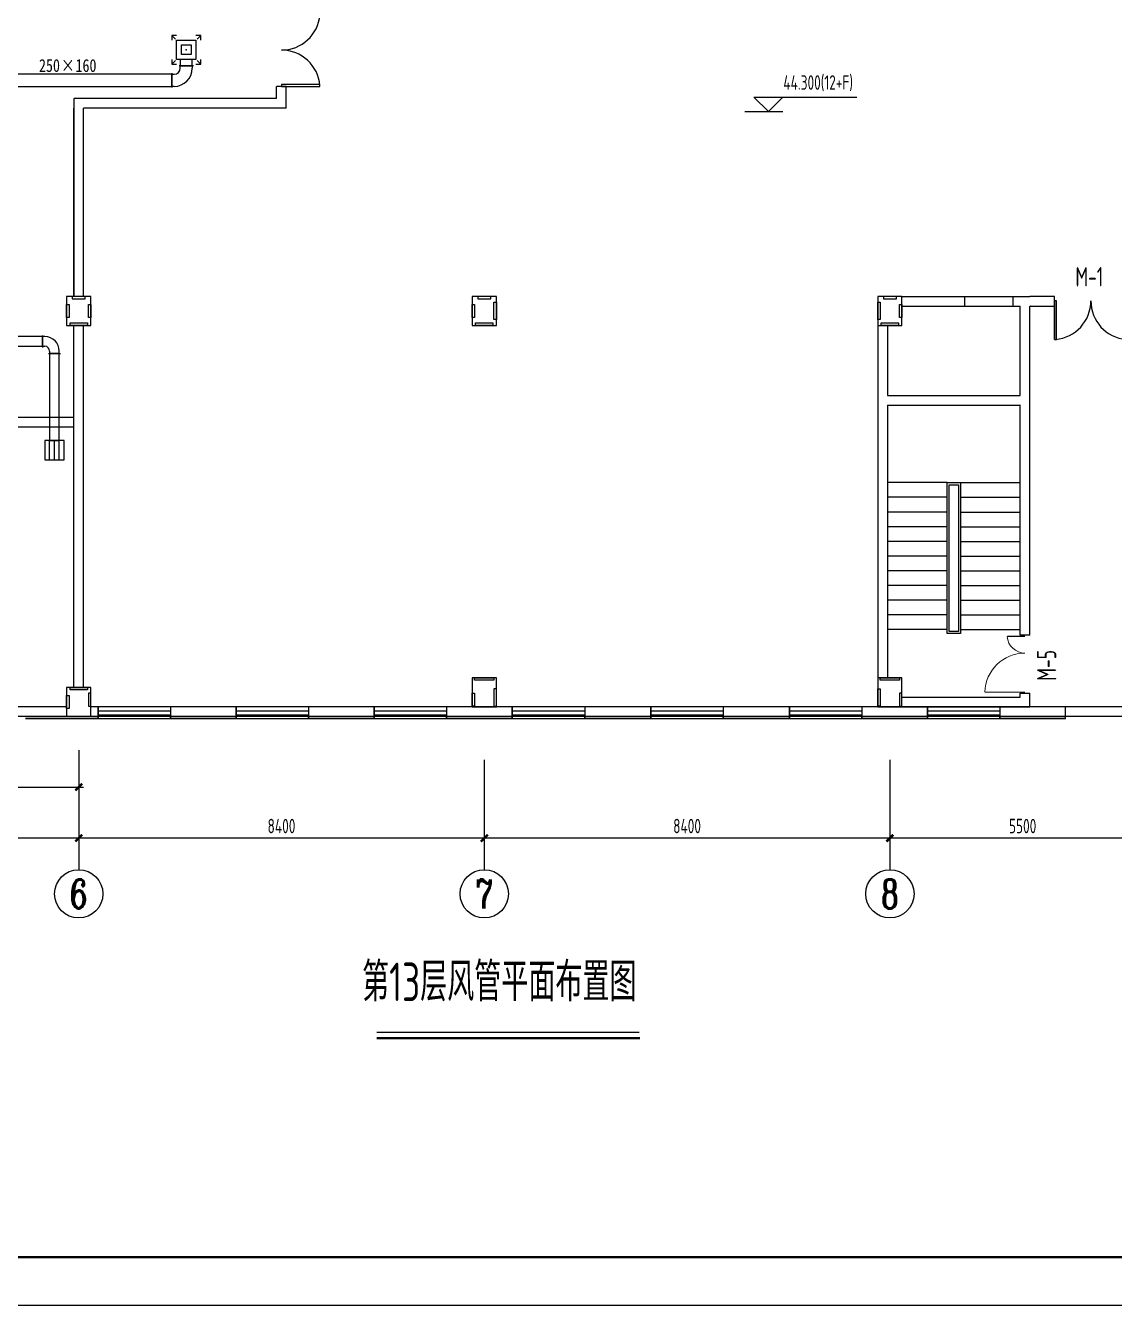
# Model space of a CAD drawing. Extents: x 428750 to 517850, y -31607 to 62245.
# Drawn here: x 464852 to 487402, y 20245 to 46751 of the extents above; entities that cross this region are included whole.
import ezdxf
from ezdxf.enums import TextEntityAlignment as Align

# ---------------------------------------------------------------- set-up
doc = ezdxf.new("R2010")
doc.units = 0
doc.header["$LTSCALE"] = 15
for name, color, linetype in [('ACS_HFG_FK', 200, 'Continuous'), ('ACS_SFG_FK', 3, 'Continuous'), ('BORDER', 7, 'Continuous'), ('DUCT-回风法兰', 2, 'Continuous'), ('DUCT-回风管', 6, 'Continuous'), ('DUCT-回风管端线', 2, 'Continuous'), ('DUCT-送风标注', 3, 'Continuous'), ('DUCT-送风法兰', 2, 'Continuous'), ('DUCT-送风管', 4, 'Continuous'), ('DUCT-送风管端线', 2, 'Continuous'), ('图层1', 7, 'Continuous'), ('图层2', 3, 'Continuous'), ('图层3', 30, 'Continuous'), ('图层4', 251, 'Continuous'), ('图层5', 86, 'Continuous')]:
    doc.layers.add(name, color=color, linetype=linetype)
doc.styles.add('TSSD_Axis', font='Complex.shx', dxfattribs={"width": 0.7, "bigfont": 'hztxt.shx'})
doc.styles.add('TSSD_Dimension', font='Tssdeng.shx', dxfattribs={"width": 0.7, "bigfont": 'hztxt.shx'})
doc.styles.add('TSSD_Label', font='Tssdeng.shx', dxfattribs={"width": 0.7, "bigfont": 'hztxt.shx'})
doc.styles.add('TSSD_Norm', font='Tssdeng.shx', dxfattribs={"width": 0.7, "bigfont": 'hztxt.shx'})
doc.styles.add('宋体', font='SIMSUN.TTC', dxfattribs={"width": 0.8})
doc.dimstyles.new('TSSD_100_100', dxfattribs={"dimtxt": 300, "dimasz": 100, "dimexe": 100, "dimexo": 250, "dimgap": 100, "dimtad": 1, "dimdec": 0, "dimzin": 0, "dimdsep": 46, "dimtxsty": 'TSSD_Dimension', "dimblk": 'ARCHTICK', "dimcen": 0, "dimdle": 100, "dimclrt": 7, "dimadec": 0, "dimazin": 0, "dimtfac": 1, "dimtdec": 0, "dimtix": 1, "dimtmove": 2, "dimatfit": 3, "dimldrblk": 'ARCHTICK', "dimfxl": 1, "dimtolj": 1, "dimtzin": 0, "dimarcsym": 0})

# ---------------------------------------------------------------- blocks, each defined once
blk = doc.blocks.new('_ArchTick')
at = {"color": 0, "const_width": 0.5}
blk.add_lwpolyline([(-0.71, -0.71), (0.71, 0.71)], dxfattribs=at)
blk = doc.blocks.new('*D101')
at = {"layer": 'Defpoints', "color": 0}
for p in [(474352, 31543), (482752, 31543), (474352, 29923)]:
    blk.add_point(p, dxfattribs=at)
at = {"layer": '图层5', "color": 0, "lineweight": -2}
for p, q in [((474352, 31293), (474352, 29823)), ((482752, 31293), (482752, 29823)), ((482852, 29923), (474252, 29923))]:
    blk.add_line(p, q, dxfattribs=at)
at = {"layer": '图层5', "color": 0, "lineweight": -2, "xscale": 100, "yscale": 100, "zscale": 100, "rotation": 180}
blk.add_blockref('_ArchTick', (474352, 29923), dxfattribs=at)
at = {"layer": '图层5', "color": 0, "lineweight": -2, "xscale": 100, "yscale": 100, "zscale": 100}
blk.add_blockref('_ArchTick', (482752, 29923), dxfattribs=at)
at = {"layer": '图层5', "color": 7, "insert": (478552, 30173), "char_height": 300, "attachment_point": 5, "style": 'TSSD_Dimension'}
blk.add_mtext('\\A1;8400', dxfattribs=at)
blk = doc.blocks.new('*D102')
at = {"layer": 'Defpoints', "color": 0}
for p in [(482752, 31543), (488252, 31543), (482752, 29923)]:
    blk.add_point(p, dxfattribs=at)
at = {"layer": '图层5', "color": 0, "lineweight": -2}
for p, q in [((482752, 31293), (482752, 29823)), ((488252, 31293), (488252, 29823)), ((488352, 29923), (482652, 29923))]:
    blk.add_line(p, q, dxfattribs=at)
at = {"layer": '图层5', "color": 0, "lineweight": -2, "xscale": 100, "yscale": 100, "zscale": 100, "rotation": 180}
blk.add_blockref('_ArchTick', (482752, 29923), dxfattribs=at)
at = {"layer": '图层5', "color": 0, "lineweight": -2, "xscale": 100, "yscale": 100, "zscale": 100}
blk.add_blockref('_ArchTick', (488252, 29923), dxfattribs=at)
at = {"layer": '图层5', "color": 7, "insert": (485502, 30173), "char_height": 300, "attachment_point": 5, "style": 'TSSD_Dimension'}
blk.add_mtext('\\A1;5500', dxfattribs=at)
blk = doc.blocks.new('*D105')
at = {"layer": 'Defpoints', "color": 0}
for p in [(461752, 32643), (465952, 31998), (465952, 30981)]:
    blk.add_point(p, dxfattribs=at)
at = {"layer": '图层5', "color": 0, "lineweight": -2}
for p, q in [((461752, 32393), (461752, 30881)), ((465952, 31748), (465952, 30881)), ((461652, 30981), (466052, 30981))]:
    blk.add_line(p, q, dxfattribs=at)
at = {"layer": '图层5', "color": 0, "lineweight": -2, "xscale": 100, "yscale": 100, "zscale": 100, "rotation": 180}
blk.add_blockref('_ArchTick', (461752, 30981), dxfattribs=at)
at = {"layer": '图层5', "color": 0, "lineweight": -2, "xscale": 100, "yscale": 100, "zscale": 100}
blk.add_blockref('_ArchTick', (465952, 30981), dxfattribs=at)
at = {"layer": '图层5', "color": 7, "insert": (463852, 31231), "char_height": 300, "attachment_point": 5, "style": 'TSSD_Dimension'}
blk.add_mtext('\\A1;4200', dxfattribs=at)
blk = doc.blocks.new('*D107')
at = {"layer": 'Defpoints', "color": 0}
for p in [(457552, 31239), (465952, 31239), (457552, 29923)]:
    blk.add_point(p, dxfattribs=at)
at = {"layer": '图层5', "color": 0, "lineweight": -2}
for p, q in [((457552, 30989), (457552, 29823)), ((465952, 30989), (465952, 29823)), ((466052, 29923), (457452, 29923))]:
    blk.add_line(p, q, dxfattribs=at)
at = {"layer": '图层5', "color": 0, "lineweight": -2, "xscale": 100, "yscale": 100, "zscale": 100, "rotation": 180}
blk.add_blockref('_ArchTick', (457552, 29923), dxfattribs=at)
at = {"layer": '图层5', "color": 0, "lineweight": -2, "xscale": 100, "yscale": 100, "zscale": 100}
blk.add_blockref('_ArchTick', (465952, 29923), dxfattribs=at)
at = {"layer": '图层5', "color": 7, "insert": (461752, 30173), "char_height": 300, "attachment_point": 5, "style": 'TSSD_Dimension'}
blk.add_mtext('\\A1;8400', dxfattribs=at)
blk = doc.blocks.new('*D117')
at = {"layer": 'Defpoints', "color": 0}
for p in [(474352, 31543), (465952, 31239), (465952, 29923)]:
    blk.add_point(p, dxfattribs=at)
at = {"layer": '图层5', "color": 0, "lineweight": -2}
for p, q in [((474352, 31293), (474352, 29823)), ((465952, 30989), (465952, 29823)), ((474452, 29923), (465852, 29923))]:
    blk.add_line(p, q, dxfattribs=at)
at = {"layer": '图层5', "color": 0, "lineweight": -2, "xscale": 100, "yscale": 100, "zscale": 100, "rotation": 180}
blk.add_blockref('_ArchTick', (465952, 29923), dxfattribs=at)
at = {"layer": '图层5', "color": 0, "lineweight": -2, "xscale": 100, "yscale": 100, "zscale": 100}
blk.add_blockref('_ArchTick', (474352, 29923), dxfattribs=at)
at = {"layer": '图层5', "color": 7, "insert": (470152, 30173), "char_height": 300, "attachment_point": 5, "style": 'TSSD_Dimension'}
blk.add_mtext('\\A1;8400', dxfattribs=at)
blk = doc.blocks.new('$DorLib2D$00000025')
at = {"const_width": 0.02}
for points in [[(0.481, -0.001), (0.481, 0.691)], [(-0.481, 0.001), (-0.481, 0.308)]]:
    blk.add_lwpolyline(points, dxfattribs=at)
at = {"lineweight": 13}
for centre, radius, start, end in [((0.505, -0.002), 0.699, 91.9397, 179.7238), ((-0.501, 0.003), 0.307, 359.7899, 85.7508)]:
    blk.add_arc(centre, radius, start, end, dxfattribs=at)
blk = doc.blocks.new('H-DTDFFS-2')
for p, q in [((-0.5, 0.75), (-0.75, 0.75)), ((-0.75, 0.75), (-0.75, 0.5)), ((-0.75, 0.75), (-0.557, 0.557)), ((0.75, 0.75), (0.5, 0.75)), ((0.75, 0.75), (0.557, 0.557)), ((0.75, 0.5), (0.75, 0.75)), ((-0.5, 0.5), (0.5, 0.5)), ((-0.5, -0.5), (-0.5, 0.5)), ((-0.25, -0.25), (-0.25, 0.25)), ((-0.25, 0.25), (0.25, 0.25)), ((0.25, 0.25), (0.25, -0.25)), ((0.5, 0.5), (0.5, -0.5)), ((-0.75, -0.5), (-0.75, -0.75)), ((-0.557, -0.557), (-0.75, -0.75)), ((0.5, -0.5), (-0.5, -0.5)), ((0.25, -0.25), (-0.25, -0.25)), ((0.557, -0.557), (0.75, -0.75)), ((0.75, -0.75), (0.75, -0.5)), ((-0.75, -0.75), (-0.5, -0.75)), ((0.5, -0.75), (0.75, -0.75))]:
    blk.add_line(p, q)
blk.add_point((0, 0))
blk = doc.blocks.new('H-DTDFFS-3-H')
for p, q in [((-0.5, 0.5), (-0.5, -0.5)), ((0.5, 0.5), (-0.5, 0.5)), ((-0.25, 0.5), (-0.25, -0.5)), ((0, 0.5), (0, -0.5)), ((0.25, 0.5), (0.25, -0.5)), ((0.5, -0.5), (0.5, 0.5)), ((-0.5, -0.5), (0.5, -0.5))]:
    blk.add_line(p, q)

msp = doc.modelspace()

# ---------------------------------------------------------------- linework, layer by layer
at = {"layer": 'BORDER', "elevation": 283.476}
msp.add_lwpolyline([(428750, 20245.151), (428750, 62245.151), (517850, 62245.151), (517850, 20245.151)], close=True, dxfattribs=at)
at = {"layer": 'BORDER', "const_width": 50, "elevation": 283.476}
msp.add_lwpolyline([(431250, 21245.151), (431250, 61245.151), (516850, 61245.151), (516850, 21245.151)], close=True, dxfattribs=at)
at = {"layer": 'DUCT-回风法兰'}
for p, q in [((465199.9, 40335), (465199.9, 40085)), ((465325, 39959.9), (465575, 39959.9))]:
    msp.add_line(p, q, dxfattribs=at)
at = {"layer": 'DUCT-回风管'}
for p, q in [((465199.8, 40310), (458315.2, 40310)), ((465250, 40310), (465200, 40310)), ((458315.2, 40110), (465199.8, 40110)), ((465200, 40110), (465250, 40110)), ((465350, 40010), (465350, 39960)), ((465350, 39959.8), (465350, 38160)), ((465550, 39960), (465550, 40010)), ((465550, 38160), (465550, 39959.8)), ((465350, 38160), (465550, 38160))]:
    msp.add_line(p, q, dxfattribs=at)
for radius in [300, 100]:
    msp.add_arc((465250, 40010), radius, 0, 90, dxfattribs=at)
at = {"layer": 'DUCT-回风管端线'}
for p, q in [((465199.8, 40110), (465199.8, 40310)), ((465200, 40310), (465200, 40110)), ((465550, 39960), (465350, 39960)), ((465550, 39959.8), (465350, 39959.8))]:
    msp.add_line(p, q, dxfattribs=at)
at = {"layer": 'DUCT-送风法兰'}
for p, q in [((468330, 45917.132), (468030, 45917.132)), ((467879.9, 45767.032), (467879.9, 45467.032))]:
    msp.add_line(p, q, dxfattribs=at)
at = {"layer": 'DUCT-送风管'}
for p, q in [((468055, 46049.638), (468055, 45917.232)), ((468305, 46049.638), (468055, 46049.638)), ((468055, 45867.032), (468055, 45917.032)), ((468305, 45917.232), (468305, 46049.638)), ((468305, 45917.032), (468305, 45867.032)), ((467879.8, 45742.032), (463235.094, 45742.032)), ((467880, 45742.032), (467930, 45742.032)), ((463235.094, 45492.032), (467879.8, 45492.032)), ((467930, 45492.032), (467880, 45492.032))]:
    msp.add_line(p, q, dxfattribs=at)
for radius in [375, 125]:
    msp.add_arc((467930, 45867.032), radius, 270, 360, dxfattribs=at)
at = {"layer": 'DUCT-送风管端线'}
for p, q in [((468055, 45917.232), (468305, 45917.232)), ((468305, 45917.032), (468055, 45917.032)), ((467879.8, 45492.032), (467879.8, 45742.032)), ((467880, 45492.032), (467880, 45742.032))]:
    msp.add_line(p, q, dxfattribs=at)
at = {"layer": '图层1', "color": 0, "linetype": 'ByBlock'}
for p, q in [((470051.986, 45243.078, 283.476), (470051.986, 45493.055, 283.476)), ((466052.412, 41143.089, 283.476), (466052.412, 45028.283, 283.476)), ((465852.412, 36835.98, 283.476), (465852.412, 40543.089, 283.476)), ((466052.412, 36828.283, 283.476), (466052.412, 40543.089, 283.476))]:
    msp.add_line(p, q, dxfattribs=at)
at = {"layer": '图层1'}
for p, q in [((470252.419, 45043.077, 283.476), (470252.422, 45493.055, 283.476)), ((465852.412, 41143.089, 283.476), (465852.421, 45042.802, 283.476)), ((466052.412, 41143.089, 283.476), (466052.421, 45043.08, 283.476)), ((483002.412, 41143.089, 283.476), (484305.319, 41143.089, 283.476)), ((484305.319, 41143.089, 283.476), (485305.319, 41143.089, 283.476)), ((484305.319, 40943.089, 283.476), (484305.319, 41143.089, 283.476)), ((485305.319, 41143.089, 283.476), (485652.412, 41143.089, 283.476)), ((485305.319, 40943.089, 283.476), (485305.319, 41143.089, 283.476)), ((486164.574, 41143.089, 283.476), (485652.412, 41143.089, 283.476)), ((486164.574, 40943.089, 283.476), (486164.574, 41143.089, 283.476)), ((483002.412, 40943.089, 283.476), (484305.319, 40943.089, 283.476)), ((484305.319, 40943.089, 283.476), (485305.319, 40943.089, 283.476)), ((485305.319, 40943.089, 283.476), (485452.412, 40943.089, 283.476)), ((485452.412, 39093.089, 283.476), (485452.412, 40943.089, 283.476)), ((485652.412, 34123.764, 283.476), (485652.412, 40933.089, 283.476)), ((485662.412, 40943.089, 283.476), (486164.574, 40943.089, 283.476)), ((465852.412, 33043.089, 283.476), (465852.412, 40543.089, 283.476)), ((466052.412, 33043.089, 283.476), (466052.412, 40543.089, 283.476)), ((482502.412, 40543.089, 283.476), (482502.412, 33243.089, 283.476)), ((482702.412, 40543.089, 283.476), (482702.412, 39093.089, 283.476)), ((482702.412, 39093.089, 283.476), (485452.412, 39093.089, 283.476)), ((482702.412, 38893.089, 283.476), (482702.412, 33243.089, 283.476)), ((482702.412, 38893.089, 283.476), (485442.412, 38893.089, 283.476)), ((485452.412, 34123.764, 283.476), (485452.412, 38883.089, 283.476)), ((485652.412, 34123.764, 283.476), (485452.412, 34123.764, 283.476)), ((485452.412, 32843.089, 283.476), (485452.412, 32923.764, 283.476)), ((485452.412, 32923.764, 283.476), (485652.412, 32923.764, 283.476)), ((485652.412, 32643.089, 283.476), (485652.412, 32923.764, 283.476)), ((465702.413, 32642.928, 283.476), (464852.412, 32642.928, 283.476)), ((466352.724, 32642.928, 283.476), (466202.412, 32642.928, 283.476)), ((466352.724, 32442.928, 283.476), (466352.724, 32642.928, 283.476)), ((469212.724, 32642.928, 283.476), (467852.724, 32642.928, 283.476)), ((467852.724, 32642.928, 283.476), (467852.724, 32442.928, 283.476)), ((469212.724, 32442.928, 283.476), (469212.724, 32642.928, 283.476)), ((472072.724, 32642.928, 283.476), (470712.724, 32642.928, 283.476)), ((470712.724, 32642.928, 283.476), (470712.724, 32442.928, 283.476)), ((472072.724, 32442.928, 283.476), (472072.724, 32642.928, 283.476)), ((474932.724, 32642.928, 283.476), (473572.724, 32642.928, 283.476)), ((473572.724, 32642.928, 283.476), (473572.724, 32442.928, 283.476)), ((474932.724, 32442.928, 283.476), (474932.724, 32642.928, 283.476)), ((477802.724, 32642.928, 283.476), (476432.724, 32642.928, 283.476)), ((476432.724, 32642.928, 283.476), (476432.724, 32442.928, 283.476)), ((477802.724, 32442.928, 283.476), (477802.724, 32642.928, 283.476)), ((480672.724, 32642.928, 283.476), (479302.724, 32642.928, 283.476)), ((479302.724, 32642.928, 283.476), (479302.724, 32442.928, 283.476)), ((480672.724, 32442.928, 283.476), (480672.724, 32642.928, 283.476)), ((483532.724, 32642.928, 283.476), (482172.724, 32642.928, 283.476)), ((482172.724, 32642.928, 283.476), (482172.724, 32442.928, 283.476)), ((483002.412, 32843.089, 283.476), (485452.412, 32843.089, 283.476)), ((483002.412, 32643.089, 283.476), (485652.412, 32643.089, 283.476)), ((483532.724, 32442.928, 283.476), (483532.724, 32642.928, 283.476)), ((485452.724, 32642.928, 283.476), (485032.724, 32642.928, 283.476)), ((485032.724, 32642.928, 283.476), (485032.724, 32442.928, 283.476)), ((486392.731, 32642.88, 283.476), (485652.724, 32642.922, 283.476)), ((486392.72, 32442.88, 283.476), (486392.731, 32642.88, 283.476)), ((464852.412, 32442.928, 283.476), (465702.413, 32442.928, 283.476)), ((465952.724, 32392.928, 283.476), (464852.412, 32392.928, 283.476)), ((466352.724, 32392.928, 283.476), (465952.724, 32392.928, 283.476)), ((466202.412, 32442.928, 283.476), (466352.724, 32442.928, 283.476)), ((466352.724, 32392.928, 283.476), (466352.724, 32442.928, 283.476)), ((467852.724, 32442.928, 283.476), (469212.724, 32442.928, 283.476)), ((467852.724, 32392.928, 283.476), (467852.724, 32442.928, 283.476)), ((469212.724, 32392.928, 283.476), (467852.724, 32392.928, 283.476)), ((469212.724, 32392.928, 283.476), (469212.724, 32442.928, 283.476)), ((470712.724, 32442.928, 283.476), (472072.724, 32442.928, 283.476)), ((470712.724, 32392.928, 283.476), (470712.724, 32442.928, 283.476)), ((472072.724, 32392.928, 283.476), (470712.724, 32392.928, 283.476)), ((472072.724, 32392.928, 283.476), (472072.724, 32442.928, 283.476)), ((473572.724, 32442.928, 283.476), (474932.724, 32442.928, 283.476)), ((473572.724, 32392.928, 283.476), (473572.724, 32442.928, 283.476)), ((474932.724, 32392.928, 283.476), (473572.724, 32392.928, 283.476)), ((474932.724, 32392.928, 283.476), (474932.724, 32442.928, 283.476)), ((476432.724, 32442.928, 283.476), (477802.724, 32442.928, 283.476)), ((476432.724, 32392.928, 283.476), (476432.724, 32442.928, 283.476)), ((477802.724, 32392.928, 283.476), (476432.724, 32392.928, 283.476)), ((477802.724, 32392.928, 283.476), (477802.724, 32442.928, 283.476)), ((479302.724, 32442.928, 283.476), (480672.724, 32442.928, 283.476)), ((479302.724, 32392.928, 283.476), (479302.724, 32442.928, 283.476)), ((480672.724, 32392.928, 283.476), (479302.724, 32392.928, 283.476)), ((480672.724, 32392.928, 283.476), (480672.724, 32442.928, 283.476)), ((482172.724, 32442.928, 283.476), (483532.724, 32442.928, 283.476)), ((482172.724, 32392.928, 283.476), (482172.724, 32442.928, 283.476)), ((483532.724, 32392.928, 283.476), (482172.724, 32392.928, 283.476)), ((483532.724, 32392.928, 283.476), (483532.724, 32442.928, 283.476)), ((485032.724, 32442.928, 283.476), (485552.724, 32442.928, 283.476)), ((485032.724, 32392.928, 283.476), (485032.724, 32442.928, 283.476)), ((485552.724, 32392.928, 283.476), (485032.724, 32392.928, 283.476)), ((486392.717, 32392.88, 283.476), (485552.716, 32392.928, 283.476)), ((485552.719, 32442.928, 283.476), (486392.72, 32442.88, 283.476)), ((486392.717, 32392.88, 283.476), (486392.72, 32442.88, 283.476))]:
    msp.add_line(p, q, dxfattribs=at)
at = {"layer": '图层1', "elevation": 283.476}
for points in [[(446252.412, 43293.089), (446252.412, 55643.089), (508952.412, 55643.089), (508952.412, 46942.884), (499802.412, 46942.884), (499802.412, 43243.089), (501652.412, 43243.089), (501652.412, 32443.089), (439052.412, 32443.089), (439052.412, 43243.089), (446202.412, 43243.089)], [(446452.412, 54943.089), (446452.412, 55443.089), (508752.412, 55443.089), (508752.412, 47142.884), (499602.412, 47142.884), (499602.412, 43043.089), (501452.412, 43043.089), (501452.412, 32643.089), (466202.412, 32643.089)], [(470252.422, 45493.055), (470051.986, 45493.055)], [(470252.42, 45043.077), (466052.421, 45043.08)], [(465702.412, 32643.089), (457802.412, 32643.089)]]:
    msp.add_lwpolyline(points, dxfattribs=at)
msp.add_lwpolyline([(470051.986, 45243.078), (465862.422, 45243.081, 0.414213056), (465852.422, 45233.081), (465852.412, 41143.089)], format="xyb", dxfattribs=at)
for points in [[(465702.412, 40543.089), (466202.412, 40543.089), (466202.412, 41143.089), (465702.412, 41143.089)], [(465817.309, 41143.089), (465817.309, 41093.089), (466087.514, 41093.089), (466087.514, 41143.089)], [(474102.412, 40543.089), (474602.412, 40543.089), (474602.412, 41143.089), (474102.412, 41143.089)], [(474217.309, 41143.089), (474217.309, 41093.089), (474487.514, 41093.089), (474487.514, 41143.089)], [(482502.412, 40543.089), (483002.412, 40543.089), (483002.412, 41143.089), (482502.412, 41143.089)], [(482617.309, 41143.089), (482617.309, 41093.089), (482887.514, 41093.089), (482887.514, 41143.089)], [(465702.412, 40978.191), (465752.412, 40978.191), (465752.412, 40707.986), (465702.412, 40707.986)], [(466152.412, 40978.191), (466202.412, 40978.191), (466202.412, 40707.986), (466152.412, 40707.986)], [(474102.412, 40978.191), (474152.412, 40978.191), (474152.412, 40707.986), (474102.412, 40707.986)], [(474552.412, 41023.191), (474602.412, 41023.191), (474602.412, 40662.986), (474552.412, 40662.986)], [(482502.412, 41023.191), (482552.412, 41023.191), (482552.412, 40662.986), (482502.412, 40662.986)], [(482952.412, 40978.191), (483002.412, 40978.191), (483002.412, 40707.986), (482952.412, 40707.986)], [(465772.309, 40543.089), (465772.309, 40593.089), (466132.514, 40593.089), (466132.514, 40543.089)], [(474172.309, 40543.089), (474172.309, 40593.089), (474532.514, 40593.089), (474532.514, 40543.089)], [(482572.309, 40543.089), (482572.309, 40593.089), (482932.514, 40593.089), (482932.514, 40543.089)], [(474602.412, 33243.089), (474102.412, 33243.089), (474102.412, 32643.089), (474602.412, 32643.089)], [(474552.514, 33243.089), (474552.514, 33193.089), (474152.309, 33193.089), (474152.309, 33243.089)], [(483002.412, 33243.089), (482502.412, 33243.089), (482502.412, 32643.089), (483002.412, 32643.089)], [(482952.514, 33243.089), (482952.514, 33193.089), (482552.309, 33193.089), (482552.309, 33243.089)], [(466202.412, 33043.089), (465702.412, 33043.089), (465702.412, 32443.089), (466202.412, 32443.089)], [(465752.412, 32607.986), (465702.412, 32607.986), (465702.412, 32878.191), (465752.412, 32878.191)], [(466132.514, 33043.089), (466132.514, 32993.089), (465772.309, 32993.089), (465772.309, 33043.089)], [(466152.412, 32657.986), (466202.412, 32657.986), (466202.412, 32928.191), (466152.412, 32928.191)], [(474152.412, 32657.986), (474102.412, 32657.986), (474102.412, 32928.191), (474152.412, 32928.191)], [(474552.412, 32657.986), (474602.412, 32657.986), (474602.412, 33018.191), (474552.412, 33018.191)], [(482552.412, 32657.986), (482502.412, 32657.986), (482502.412, 33018.191), (482552.412, 33018.191)], [(482952.412, 32657.986), (483002.412, 32657.986), (483002.412, 32928.191), (482952.412, 32928.191)]]:
    msp.add_lwpolyline(points, close=True, dxfattribs=at)
at = {"layer": '图层1'}
for points in [[(462802.412, 38643.089), (465852.412, 38643.089)], [(462802.412, 38443.089), (465852.412, 38443.089)]]:
    msp.add_lwpolyline(points, dxfattribs=at)
for centre, start, end in [((485662.412, 40933.089, 283.476), 90, 180), ((485442.412, 38883.089, 283.476), 0, 90)]:
    msp.add_arc(centre, 10, start, end, dxfattribs=at)
at = {"layer": '图层2'}
for p, q in [((467852.724, 32642.928, 283.476), (466352.724, 32642.928, 283.476)), ((466352.724, 32642.928, 283.476), (466352.724, 32392.928, 283.476)), ((467852.724, 32642.928, 283.476), (467852.724, 32392.928, 283.476)), ((470712.724, 32642.928, 283.476), (469212.724, 32642.928, 283.476)), ((469212.724, 32642.928, 283.476), (469212.724, 32392.928, 283.476)), ((470712.724, 32642.928, 283.476), (470712.724, 32392.928, 283.476)), ((473572.724, 32642.928, 283.476), (472072.724, 32642.928, 283.476)), ((472072.724, 32642.928, 283.476), (472072.724, 32392.928, 283.476)), ((473572.724, 32642.928, 283.476), (473572.724, 32392.928, 283.476)), ((476432.724, 32642.928, 283.476), (474932.724, 32642.928, 283.476)), ((474932.724, 32642.928, 283.476), (474932.724, 32392.928, 283.476)), ((476432.724, 32642.928, 283.476), (476432.724, 32392.928, 283.476)), ((479302.724, 32642.928, 283.476), (477802.724, 32642.928, 283.476)), ((477802.724, 32642.928, 283.476), (477802.724, 32392.928, 283.476)), ((479302.724, 32642.928, 283.476), (479302.724, 32392.928, 283.476)), ((482172.724, 32642.928, 283.476), (480672.724, 32642.928, 283.476)), ((480672.724, 32642.928, 283.476), (480672.724, 32392.928, 283.476)), ((482172.724, 32642.928, 283.476), (482172.724, 32392.928, 283.476)), ((485032.724, 32642.928, 283.476), (483532.724, 32642.928, 283.476)), ((483532.724, 32642.928, 283.476), (483532.724, 32392.928, 283.476)), ((485032.724, 32642.928, 283.476), (485032.724, 32392.928, 283.476)), ((466352.724, 32559.595, 283.476), (467852.724, 32559.595, 283.476)), ((466352.724, 32476.261, 283.476), (467852.724, 32476.261, 283.476)), ((467852.724, 32392.928, 283.476), (466352.724, 32392.928, 283.476)), ((469212.724, 32559.595, 283.476), (470712.724, 32559.595, 283.476)), ((469212.724, 32476.261, 283.476), (470712.724, 32476.261, 283.476)), ((470712.724, 32392.928, 283.476), (469212.724, 32392.928, 283.476)), ((472072.724, 32559.595, 283.476), (473572.724, 32559.595, 283.476)), ((472072.724, 32476.261, 283.476), (473572.724, 32476.261, 283.476)), ((473572.724, 32392.928, 283.476), (472072.724, 32392.928, 283.476)), ((474932.724, 32559.595, 283.476), (476432.724, 32559.595, 283.476)), ((474932.724, 32476.261, 283.476), (476432.724, 32476.261, 283.476)), ((476432.724, 32392.928, 283.476), (474932.724, 32392.928, 283.476)), ((477802.724, 32559.595, 283.476), (479302.724, 32559.595, 283.476)), ((477802.724, 32476.261, 283.476), (479302.724, 32476.261, 283.476)), ((479302.724, 32392.928, 283.476), (477802.724, 32392.928, 283.476)), ((480672.724, 32559.595, 283.476), (482172.724, 32559.595, 283.476)), ((480672.724, 32476.261, 283.476), (482172.724, 32476.261, 283.476)), ((482172.724, 32392.928, 283.476), (480672.724, 32392.928, 283.476)), ((483532.724, 32559.595, 283.476), (485032.724, 32559.595, 283.476)), ((483532.724, 32476.261, 283.476), (485032.724, 32476.261, 283.476)), ((485032.724, 32392.928, 283.476), (483532.724, 32392.928, 283.476))]:
    msp.add_line(p, q, dxfattribs=at)
at = {"layer": '图层3'}
for p, q in [((470823.262, 45493.089, 283.476), (470949.367, 45492.822, 283.476)), ((486164.343, 40252.451, 283.476), (486164.61, 41049.406, 283.476))]:
    msp.add_line(p, q, dxfattribs=at)
at = {"layer": '图层3', "elevation": 283.476}
for points in [[(470152.412, 45493.089), (470949.367, 45492.822), (470949.367, 45532.822), (470152.412, 45533.089), (470152.412, 45493.089)], [(486164.61, 41049.406), (486164.343, 40252.451), (486204.343, 40252.451), (486204.61, 41049.406), (486164.61, 41049.406)]]:
    msp.add_lwpolyline(points, close=True, dxfattribs=at)
at = {"layer": '图层3'}
for centre, start, end in [((470152.412, 47043.089, 283.476), 270, 354.9993554), ((470152.412, 45443.089, 283.476), 5.0006446, 90), ((486114.61, 41049.406, 283.476), 275.0006446, 0), ((487714.61, 41049.406, 283.476), 180, 264.9993554)]:
    msp.add_arc(centre, 800, start, end, dxfattribs=at)
at = {"layer": '图层4'}
for p, q in [((479935.542, 45272.212, 283.476), (480535.542, 45272.212, 283.476)), ((480235.542, 44972.212, 283.476), (479935.542, 45272.212, 283.476)), ((480235.542, 44972.212, 283.476), (480535.542, 45272.212, 283.476)), ((480535.542, 45272.212, 283.476), (482068.189, 45272.212, 283.476)), ((479744.991, 44972.212, 283.476), (480535.542, 44972.212, 283.476)), ((480235.542, 44972.212, 283.476), (480235.542, 44972.212, 283.476)), ((483937.217, 37285.685, 283.476), (482702.412, 37285.685, 283.476)), ((484217.606, 37285.685, 283.476), (485452.412, 37285.685, 283.476)), ((483937.217, 36981.425, 283.476), (482702.412, 36981.425, 283.476)), ((484217.606, 36981.425, 283.476), (485452.412, 36981.425, 283.476)), ((483937.217, 36677.166, 283.476), (482702.412, 36677.166, 283.476)), ((484217.606, 36677.166, 283.476), (485452.412, 36677.166, 283.476)), ((483937.217, 36372.906, 283.476), (482702.412, 36372.906, 283.476)), ((484217.606, 36372.906, 283.476), (485452.412, 36372.906, 283.476)), ((483937.217, 36068.646, 283.476), (482702.412, 36068.646, 283.476)), ((484217.606, 36068.646, 283.476), (485452.412, 36068.646, 283.476)), ((483937.217, 35764.387, 283.476), (482702.412, 35764.387, 283.476)), ((484217.606, 35764.387, 283.476), (485452.412, 35764.387, 283.476)), ((483937.217, 35460.127, 283.476), (482702.412, 35460.127, 283.476)), ((484217.606, 35460.127, 283.476), (485452.412, 35460.127, 283.476)), ((483937.217, 35155.868, 283.476), (482702.412, 35155.868, 283.476)), ((484217.606, 35155.868, 283.476), (485452.412, 35155.868, 283.476)), ((483937.217, 34851.608, 283.476), (482702.412, 34851.608, 283.476)), ((484217.606, 34851.608, 283.476), (485452.412, 34851.608, 283.476)), ((483937.217, 34547.348, 283.476), (482702.412, 34547.348, 283.476)), ((484217.606, 34547.348, 283.476), (485452.412, 34547.348, 283.476)), ((483937.217, 34243.089, 283.476), (482702.412, 34243.089, 283.476)), ((484217.606, 34243.089, 283.476), (485452.412, 34243.089, 283.476))]:
    msp.add_line(p, q, dxfattribs=at)
at = {"layer": '图层4', "elevation": 283.476}
for points in [[(484217.606, 37285.685), (484217.606, 34159.554), (483937.217, 34159.554), (483937.217, 37285.685)], [(484174.256, 37242.334), (484174.256, 34202.904), (483980.568, 34202.904), (483980.568, 37242.334)]]:
    msp.add_lwpolyline(points, close=True, dxfattribs=at)
at = {"layer": '图层5'}
for p, q in [((474352.412, 31543.089, 283.476), (474352.412, 29268.848, 283.476)), ((482752.412, 31543.089, 283.476), (482752.412, 29268.848, 283.476)), ((465952.412, 31239.186, 283.476), (465952.412, 29268.848, 283.476))]:
    msp.add_line(p, q, dxfattribs=at)
at = {"layer": '图层5', "const_width": 50, "elevation": 283.476}
msp.add_lwpolyline([(472120.265, 25781.719), (477578.232, 25781.719)], dxfattribs=at)
at = {"layer": '图层5', "elevation": 283.476}
msp.add_lwpolyline([(472123.773, 25903.227), (477560.645, 25903.227)], dxfattribs=at)
at = {"layer": '图层5', "color": 0, "linetype": 'ByBlock', "lineweight": -2}
for centre in [(465952.412, 28768.848, 283.476), (474352.412, 28768.848, 283.476), (482752.412, 28768.848, 283.476)]:
    msp.add_circle(centre, 500, dxfattribs=at)

# ---------------------------------------------------------------- block references
at = {"layer": 'ACS_HFG_FK', "xscale": 400, "yscale": 400, "rotation": 180}
msp.add_blockref('H-DTDFFS-3-H', (465450, 37960), dxfattribs=at)
at = {"layer": 'ACS_SFG_FK', "xscale": 400, "yscale": 400}
msp.add_blockref('H-DTDFFS-2', (468180, 46249.638), dxfattribs=at)
at = {"layer": '图层3', "extrusion": (0, 0, -1), "xscale": 1200, "yscale": 1200, "zscale": 1200, "rotation": 270}
msp.add_blockref('$DorLib2D$00000025', (-485552.412, 33523.764, -283.476), dxfattribs=at)

# ---------------------------------------------------------------- texts
at = {"layer": 'DUCT-送风标注', "color": 7, "style": '宋体', "width": 0.8}
for s, height, p in [('250', 265.8228, (465129.816, 45792.032, 2900)), ('×', 265.823, (465583.486, 45792.032, 2900)), ('160', 265.8228, (465885.934, 45792.032, 2900))]:
    msp.add_text(s, height=height, dxfattribs=at).set_placement(p)
at = {"layer": '图层3', "style": 'TSSD_Norm', "width": 0.7}
msp.add_text('M-1', height=400, dxfattribs=at).set_placement((486595.443, 41350.209, 283.476))
msp.add_text('M-5', height=400, rotation=90, dxfattribs=at).set_placement((486199.053, 33183.621, 283.476))
at = {"layer": '图层4', "style": 'TSSD_Label', "width": 0.7}
msp.add_text('44.300(12+F)', height=300, dxfattribs=at).set_placement((481987.814, 45332.212, 283.476), align=Align.BOTTOM_RIGHT)
at = {"layer": '图层5', "style": 'TSSD_Norm', "width": 0.7}
msp.add_text('第13层风管平面布置图', height=800, dxfattribs=at).set_placement((471821.761, 26305.989, 283.476), align=Align.BOTTOM_LEFT)
at = {"layer": '图层5', "color": 0, "linetype": 'ByBlock', "lineweight": -2, "style": 'TSSD_Axis', "width": 0.7}
for tag, p in [('6', (465952.412, 28768.848, 283.476)), ('7', (474352.412, 28768.848, 283.476)), ('8', (482752.412, 28768.848, 283.476))]:
    msp.add_attdef(tag, text='A', height=600, dxfattribs=at).set_placement(p, align=Align.MIDDLE_CENTER)

# ---------------------------------------------------------------- dimensions: what is measured, and where the dimension line sits
at = {"layer": '图层5'}
dim = msp.add_linear_dim(base=(465952.412, 30980.849, 283.476), p1=(461752.412, 32643.089, 283.476), p2=(465952.412, 31998.327, 283.476), dimstyle='TSSD_100_100', dxfattribs=at)
dim.commit()
dim.dimension.update_dxf_attribs({"geometry": '*D105', "text_midpoint": (463852.412, 31230.849, 283.476)})
for base, p1, p2, picture, middle in [((465952.412, 29923.074, 283.476), (474352.412, 31543.089, 283.476), (465952.412, 31239.186, 283.476), '*D117', (470152.412, 30173.074, 283.476)), ((474352.412, 29923.074, 283.476), (482752.412, 31543.089, 283.476), (474352.412, 31543.089, 283.476), '*D101', (478552.412, 30173.074, 283.476)), ((482752.412, 29923.074, 283.476), (488252.412, 31543.089, 283.476), (482752.412, 31543.089, 283.476), '*D102', (485502.412, 30173.074, 283.476)), ((457552.412, 29923.074, 283.476), (465952.412, 31239.186, 283.476), (457552.412, 31239.186, 283.476), '*D107', (461752.412, 30173.074, 283.476))]:
    dim = msp.add_linear_dim(base=base, p1=p1, p2=p2, angle=180, dimstyle='TSSD_100_100', dxfattribs=at)
    dim.commit()
    dim.dimension.update_dxf_attribs({"geometry": picture, "text_midpoint": middle})

doc.saveas('drawing.dxf')
